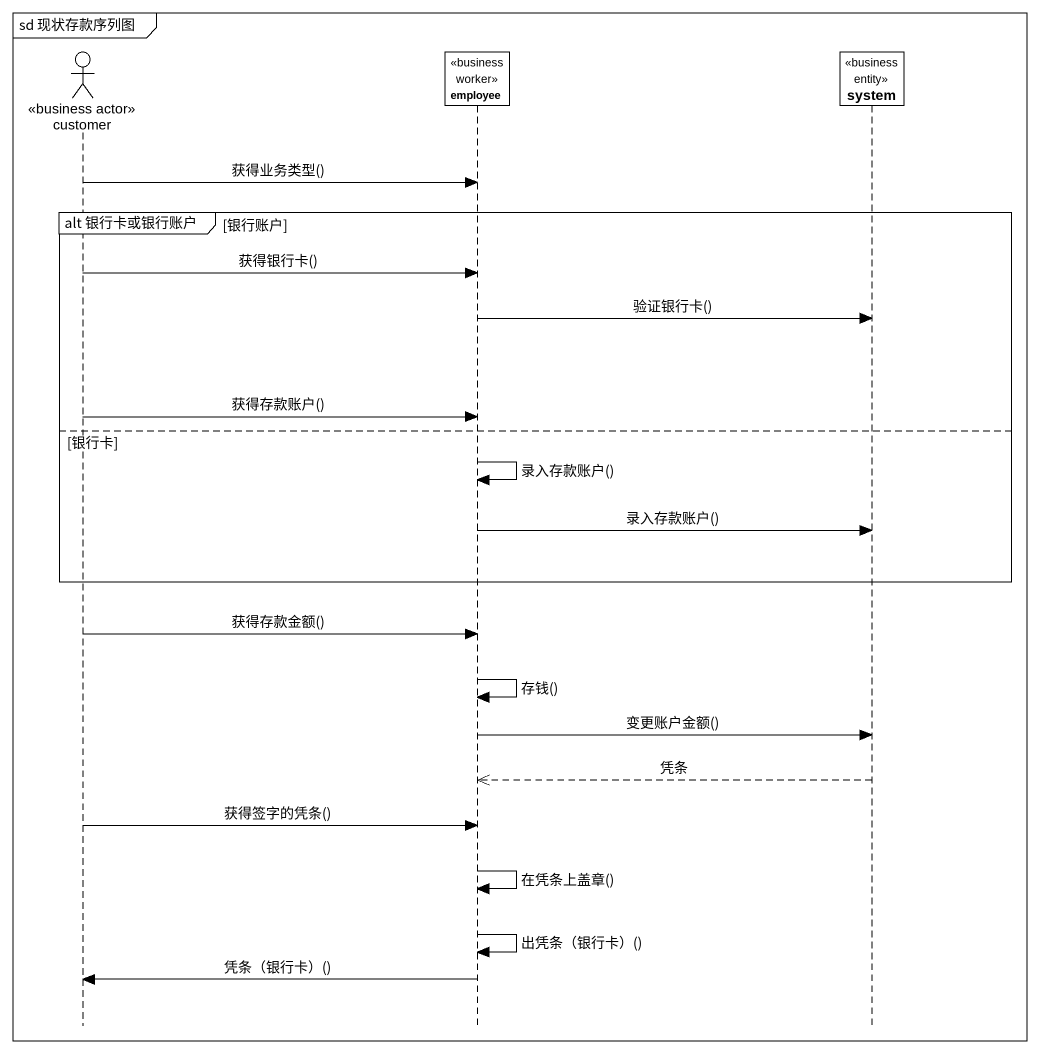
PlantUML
@startuml
mainframe sd 现状存款序列图
hide footbox
actor customer <<business actor>>
participant employee <<business worker>>
participant system <<business entity>>

customer -> employee : 获得业务类型()
group alt 银行卡或银行账户 [银行账户]
  customer -> employee : 获得银行卡()
  employee -> system : 验证银行卡()
  customer -> employee : 获得存款账户()
else 银行卡
  employee -> employee : 录入存款账户()
  employee -> system : 录入存款账户()
end
customer -> employee : 获得存款金额()
employee -> employee : 存钱()
employee -> system : 变更账户金额()
system -->> employee : 凭条
customer -> employee : 获得签字的凭条()
employee -> employee : 在凭条上盖章()
employee -> employee : 出凭条（银行卡）()
employee -> customer : 凭条（银行卡）()
@enduml
